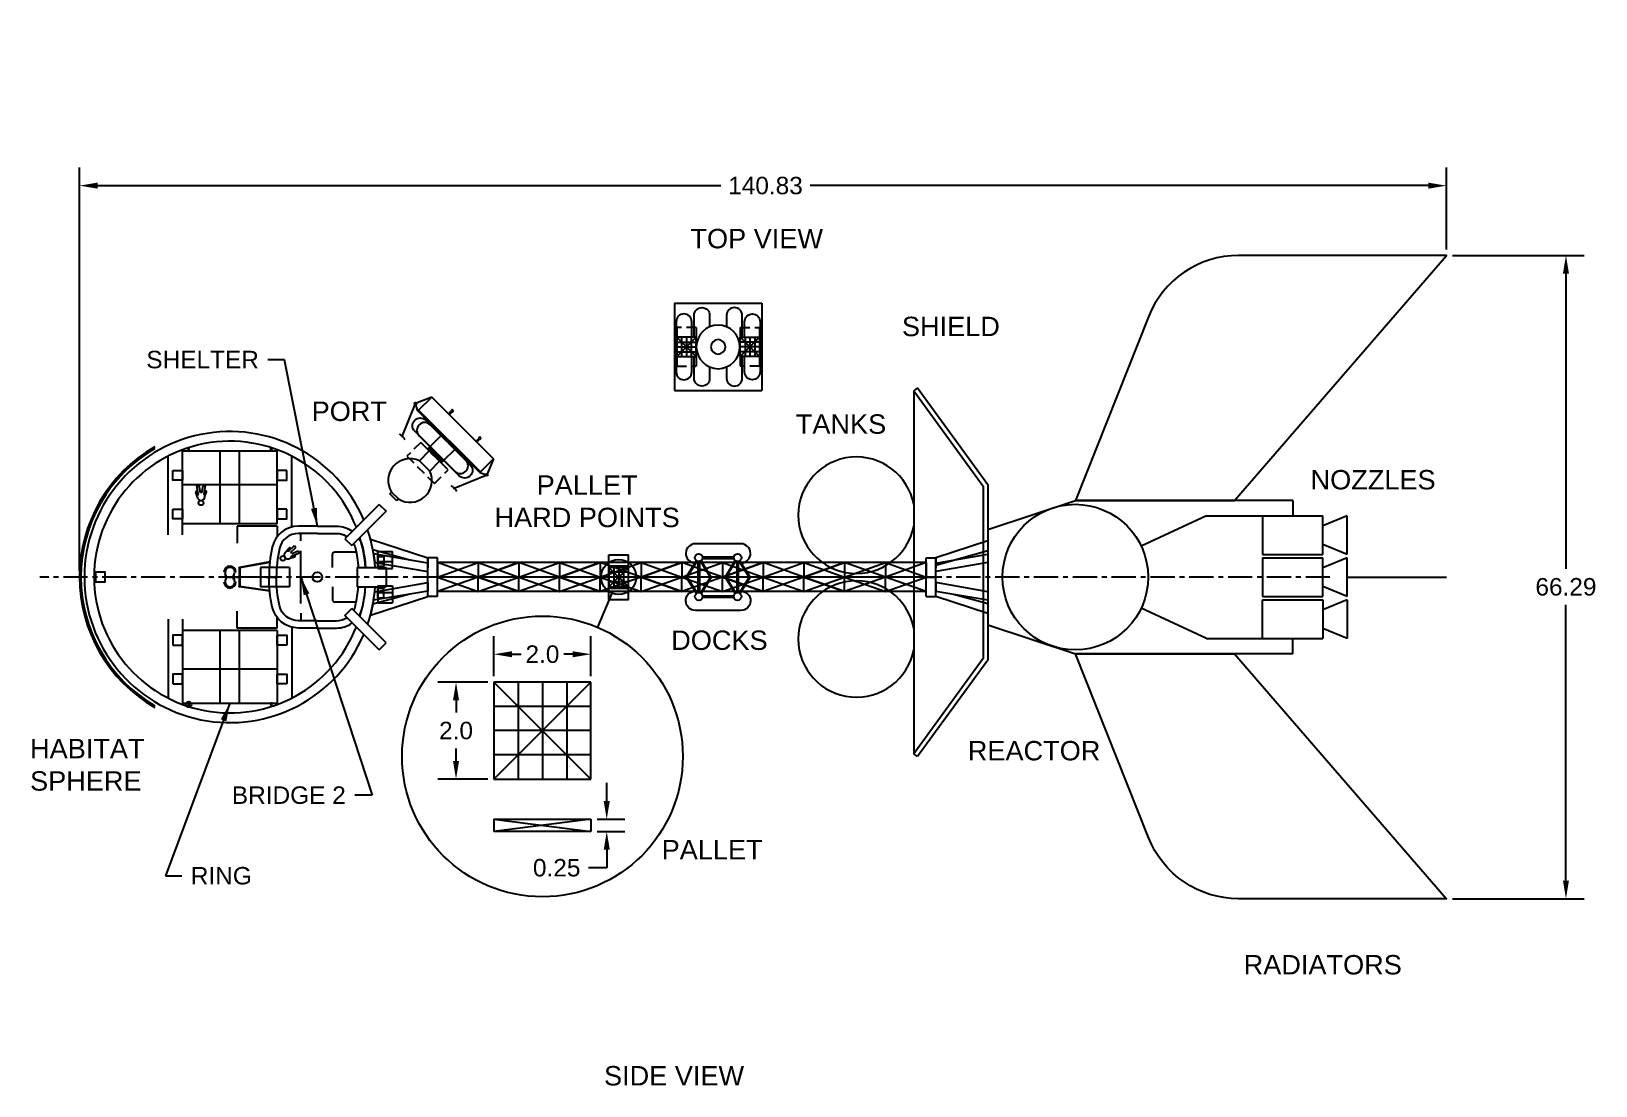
# Model space of a CAD drawing. Extents: x -551 to 377, y -175 to 369.
# Drawn here: x -5 to 156.2, y 48.9 to 157.6 of the extents above; entities that cross this region are included whole.
import ezdxf

# ---------------------------------------------------------------- set-up
doc = ezdxf.new("R2010")
doc.units = 0
doc.header["$LTSCALE"] = 2
doc.header["$MEASUREMENT"] = 0
doc.header["$PDMODE"] = 35
doc.linetypes.add('CENTER', pattern=[2, 1.25, -0.25, 0.25, -0.25])
doc.linetypes.add('DASHED', pattern=[0.75, 0.5, -0.25])
doc.layers.get('0').update_dxf_attribs({"color": 2, "linetype": 'CONTINUOUS'})
doc.layers.get('DEFPOINTS').update_dxf_attribs({"color": 2, "linetype": 'CONTINUOUS'})
for name, color, linetype in [('ARTICLES', 122, 'CONTINUOUS'), ('BAT', 6, 'CONTINUOUS'), ('BEARING', 1, 'CONTINUOUS'), ('CENTERLINE', 5, 'CENTER'), ('CREW', 7, 'CONTINUOUS'), ('DIM', 5, 'CONTINUOUS'), ('GEN', 30, 'CONTINUOUS'), ('HABITAT', 3, 'CONTINUOUS'), ('HATCH', 6, 'CONTINUOUS'), ('LANDER', 232, 'CONTINUOUS'), ('NOZZLE', 1, 'CONTINUOUS'), ('PALLET', 32, 'CONTINUOUS'), ('PARTITION', 252, 'CONTINUOUS'), ('RADIATORS', 1, 'CONTINUOUS'), ('REACTOR', 6, 'CONTINUOUS'), ('RING', 94, 'CONTINUOUS'), ('SHELTER', 50, 'CONTINUOUS'), ('SHIELDING', 132, 'CONTINUOUS'), ('STRUCTURE', 252, 'CONTINUOUS'), ('TANKS', 5, 'CONTINUOUS'), ('TEXT', 5, 'CONTINUOUS'), ('UTILITIES', 7, 'CONTINUOUS'), ('WHIPPLE', 60, 'CONTINUOUS')]:
    doc.layers.add(name, color=color, linetype=linetype)
doc.styles.get("Standard").update_dxf_attribs({"font": 'arial.ttf'})
doc.dimstyles.get("Standard").update_dxf_attribs({"dimscale": 10, "dimtxt": 0.18, "dimasz": 0.1875, "dimexe": 0.1875, "dimexo": 0.0625, "dimgap": 0.09375, "dimtad": 0, "dimtih": 1, "dimtoh": 1, "dimzin": 0, "dimtxsty": 'STANDARD', "dimcen": 0.09375, "dimazin": 3, "dimtfac": 1, "dimtdec": 4, "dimtofl": 0, "dimtmove": 0, "dimatfit": 3, "dimtolj": 1, "dimtzin": 0})

# ---------------------------------------------------------------- blocks, each defined once
blk = doc.blocks.new('*D2')
at = {"color": 0, "linetype": 'BYBLOCK'}
for p, q in [((-45.729235, 134.456813), (-32.161345, 134.456813)), ((-34.036345, 132.581813), (-34.036345, 102.158433)), ((-34.036345, 70.041997), (-34.036345, 98.44537)), ((-45.729235, 68.166997), (-32.161345, 68.166997))]:
    blk.add_line(p, q, dxfattribs=at)
for points in [[(-34.348845, 132.581813), (-33.723845, 132.581813), (-34.036345, 134.456813)], [(-34.348845, 70.041997), (-33.723845, 70.041997), (-34.036345, 68.166997)]]:
    blk.add_solid(points, dxfattribs=at)
at = {"layer": 'DEFPOINTS', "color": 0, "linetype": 'BYBLOCK'}
for p in [(-46.354235, 134.456813), (-46.354235, 68.166997), (-34.036345, 68.166997)]:
    blk.add_point(p, dxfattribs=at)
at = {"color": 0, "linetype": 'BYBLOCK', "insert": (-34.036345, 100.301902), "char_height": 1.8, "attachment_point": 5}
blk.add_mtext('\\A1;66.29', dxfattribs=at)
blk = doc.blocks.new('LANDER-SIDE-DOCK')
for p, q in [((-0.5, -0.556259), (0.5, -0.556259)), ((-0.5, -0.806259), (-0.5, -0.556259)), ((-0.5, -0.806259), (0.5, -0.806259)), ((0.5, -0.556259), (0.5, -0.806259)), ((-3.775457, -5.652533), (-5.196287, -9.012712)), ((-4.117768, -5.652533), (-4.117768, -5.513527)), ((-3.421904, -5.652533), (-4.117768, -5.652533)), ((-3.775457, -5.652533), (-3.775457, -5.513527)), ((-3.421904, -5.652533), (-3.421904, -5.513527)), ((-0.75, -5.12132), (-0.75, -6.5529)), ((-0.75, -5.12132), (0.75, -5.12132)), ((0.75, -5.12132), (0.75, -6.5529)), ((3.421904, -5.652533), (3.421904, -5.513527)), ((3.421904, -5.652533), (4.117768, -5.652533)), ((3.775457, -5.652533), (3.775457, -5.513527)), ((3.775457, -5.652533), (5.196287, -9.012712)), ((4.117768, -5.652533), (4.117768, -5.513527)), ((1, -6.5529), (-1, -6.8029)), ((-1, -6.5529), (1, -6.8029)), ((-1, -6.5529), (-1, -6.8029)), ((-1, -6.5529), (1, -6.5529)), ((-1, -6.8029), (-1, -8.6529)), ((-1, -6.8029), (1, -6.8029)), ((1, -6.5529), (1, -6.8029)), ((1, -6.8029), (1, -8.6529)), ((-4.5, -8.6529), (-5.196287, -9.012712)), ((-4.5, -10.6529), (-5.196287, -9.012712)), ((-4.5, -8.6529), (4.5, -8.6529)), ((-4.5, -10.6529), (-4.5, -8.6529)), ((-4.5, -8.7529), (4.5, -8.7529)), ((4.5, -10.6529), (4.5, -8.6529)), ((4.5, -8.6529), (5.196287, -9.012712)), ((4.5, -10.6529), (5.196287, -9.012712)), ((-4.5, -10.6529), (4.5, -10.6529)), ((-2.0625, -10.6529), (-2.0625, -11.074838)), ((-1.9375, -10.6529), (-1.9375, -11.074838)), ((1.9375, -10.6529), (1.9375, -11.074838)), ((2.0625, -10.6529), (2.0625, -11.074838))]:
    blk.add_line(p, q)
at = {"linetype": 'DASHED'}
blk.add_lwpolyline([(-2, -4.5529), (-2, -6.5529), (2, -6.5529), (2, -4.5529)], close=True, dxfattribs=at)
for points in [[(-3.25, -8.5279, -1), (-3.25, -6.9279), (3.25, -6.9279, -1), (3.25, -8.5279)], [(2.59, -8.5279, 1), (2.59, -6.9279), (-2.59, -6.9279, 1), (-2.59, -8.5279)]]:
    blk.add_lwpolyline(points, format="xyb", close=True)
for centre in [(-5.196287, -9.012712), (5.196287, -9.012712)]:
    blk.add_circle(centre, 0.1)
for centre, radius, start, end in [((0, -3), 2.25, 102.839588, 250.528779), ((0, -3), 2.25, 289.471221, 77.160412), ((-2, -11.1529), 0.1, 128.682187, 51.317813), ((2, -11.1529), 0.1, 128.682187, 51.317813)]:
    blk.add_arc(centre, radius, start, end)
at = {"layer": 'DIM', "char_height": 4.32, "attachment_point": 6}
for insert in [(212.272946, 142.639082), (205.730198, 137.177832), (206.680709, 129.809113), (200.13796, 124.347863)]:
    blk.add_mtext('\\A1;', dxfattribs=dict(at, insert=insert))
blk = doc.blocks.new('*D3')
at = {"color": 0, "linetype": 'BYBLOCK'}
for p, q in [((-187.187049, 101.936905), (-187.187049, 143.527365)), ((-46.354235, 135.081813), (-46.354235, 143.527365)), ((-185.312049, 141.652365), (-121.097949, 141.652365)), ((-48.229235, 141.652365), (-111.919811, 141.652365))]:
    blk.add_line(p, q, dxfattribs=at)
for points in [[(-185.312049, 141.964865), (-185.312049, 141.339865), (-187.187049, 141.652365)], [(-48.229235, 141.964865), (-48.229235, 141.339865), (-46.354235, 141.652365)]]:
    blk.add_solid(points, dxfattribs=at)
at = {"layer": 'DEFPOINTS', "color": 0, "linetype": 'BYBLOCK'}
for p in [(-46.354235, 141.652365), (-46.354235, 134.456813), (-187.187049, 101.311905)]:
    blk.add_point(p, dxfattribs=at)
at = {"color": 0, "linetype": 'BYBLOCK', "insert": (-116.50888, 141.652365), "char_height": 1.8, "attachment_point": 5}
blk.add_mtext('\\A1;140.83', dxfattribs=at)
blk = doc.blocks.new('PALLET-TOP')
for p, q in [((-1, 1), (1, -1)), ((-1, -1), (-1, 1)), ((1, 1), (-1, -1)), ((-1, 1), (1, 1)), ((-0.5, 1), (-0.5, -1)), ((0, 1), (0, -1)), ((0.5, 1), (0.5, -1)), ((1, 1), (1, -1)), ((-1, 0.5), (1, 0.5)), ((-1, 0), (1, 0)), ((-1, -0.5), (1, -0.5)), ((1, -1), (-1, -1))]:
    blk.add_line(p, q)
blk = doc.blocks.new('*D16')
at = {"color": 0, "linetype": 'BYBLOCK'}
for p, q in [((-145.112931, 90.490669), (-150.266762, 90.490669)), ((-148.391762, 88.615669), (-148.391762, 87.347201)), ((-148.391762, 82.365669), (-148.391762, 83.634138)), ((-145.112931, 80.490669), (-150.266762, 80.490669))]:
    blk.add_line(p, q, dxfattribs=at)
for points in [[(-148.704262, 88.615669), (-148.079262, 88.615669), (-148.391762, 90.490669)], [(-148.704262, 82.365669), (-148.079262, 82.365669), (-148.391762, 80.490669)]]:
    blk.add_solid(points, dxfattribs=at)
at = {"layer": 'DEFPOINTS', "color": 0, "linetype": 'BYBLOCK'}
for p in [(-144.487931, 90.490669), (-148.391762, 80.490669), (-144.487931, 80.490669)]:
    blk.add_point(p, dxfattribs=at)
at = {"color": 0, "linetype": 'BYBLOCK', "insert": (-148.391762, 85.490669), "char_height": 1.8, "attachment_point": 5}
blk.add_mtext('\\A1;2.0', dxfattribs=at)
blk = doc.blocks.new('BEARING-END-VIEW')
at = {"layer": 'BEARING'}
for p, q in [((-0.084949, -0.007134), (-0.075051, -0.007134)), ((-0.084949, -0.013286), (-0.084949, -0.007134)), ((-0.084949, -0.041714), (-0.084949, -0.047866)), ((-0.084949, -0.047866), (-0.075051, -0.047866)), ((-0.075051, -0.013286), (-0.075051, -0.007134)), ((-0.075051, -0.041714), (-0.075051, -0.047866)), ((-0.041678, -0.097499), (-0.041678, -0.112501)), ((-0.02, -0.097499), (-0.041678, -0.097499)), ((-0.02, -0.112501), (-0.041678, -0.112501)), ((0.02, -0.097499), (0.041678, -0.097499)), ((0.02, -0.112501), (0.041678, -0.112501)), ((0.041678, -0.097499), (0.041678, -0.112501)), ((0.075051, -0.013286), (0.075051, -0.007134)), ((0.084949, -0.007134), (0.075051, -0.007134)), ((0.075051, -0.041714), (0.075051, -0.047866)), ((0.084949, -0.047866), (0.075051, -0.047866)), ((0.084949, -0.013286), (0.084949, -0.007134)), ((0.084949, -0.041714), (0.084949, -0.047866))]:
    blk.add_line(p, q, dxfattribs=at)
at = {"layer": 'BEARING', "color": 7}
for p, q in [((-0.03, -0.055), (-0.025, -0.055)), ((0.025, -0.055), (0.03, -0.055))]:
    blk.add_line(p, q, dxfattribs=at)
for points in [[(0.03, -0.055), (0.03, 0), (-0.03, 0), (-0.03, -0.055)], [(0.025, -0.055), (0.025, -0.005), (-0.025, -0.005), (-0.025, -0.055)]]:
    blk.add_lwpolyline(points, dxfattribs=at)
at = {"layer": 'BEARING'}
for points in [[(-0.12, -0.041714), (-0.04, -0.041714, 0.414214), (-0.03, -0.031714), (-0.03, -0.023286, 0.414214), (-0.04, -0.013286), (-0.12, -0.013286, 0.414214), (-0.13, -0.023286), (-0.13, -0.031714, 0.414214)], [(-0.02, -0.015), (-0.02, -0.195, 0.414214), (-0.01, -0.205), (0.01, -0.205, 0.414214), (0.02, -0.195), (0.02, -0.015, 0.414214), (0.01, -0.005), (-0.01, -0.005, 0.414214)], [(0.12, -0.041714), (0.04, -0.041714, -0.414214), (0.03, -0.031714), (0.03, -0.023286, -0.414214), (0.04, -0.013286), (0.12, -0.013286, -0.414214), (0.13, -0.023286), (0.13, -0.031714, -0.414214)]]:
    blk.add_lwpolyline(points, format="xyb", close=True, dxfattribs=at)
at = {"layer": 'STRUCTURE'}
for p, q in [((-0.025, -0.218606), (-0.05, -0.288606)), ((-0.05, -0.288606), (0.05, -0.288606)), ((-0.025, -0.080632), (-0.025, -0.097499)), ((-0.025, -0.112501), (-0.025, -0.218606)), ((-0.025, -0.218606), (0.025, -0.218606)), ((0.02, -0.218606), (-0.02, -0.228606)), ((0.02, -0.238606), (-0.02, -0.228606)), ((0.02, -0.238606), (-0.02, -0.248606)), ((0.02, -0.258606), (-0.02, -0.248606)), ((0.02, -0.258606), (-0.02, -0.268606)), ((0.02, -0.278606), (-0.02, -0.268606)), ((0.02, -0.278606), (-0.02, -0.288606)), ((0.025, -0.080632), (0.025, -0.097499)), ((0.025, -0.112501), (0.025, -0.218606)), ((0.025, -0.218606), (0.05, -0.288606))]:
    blk.add_line(p, q, dxfattribs=at)
blk = doc.blocks.new('*D18')
at = {"color": 0, "linetype": 'BYBLOCK'}
for p, q in [((-132.863934, 78.224658), (-132.863934, 80.099658)), ((-133.862931, 76.349658), (-130.988934, 76.349658)), ((-133.862931, 75.099658), (-130.988934, 75.099658)), ((-132.863934, 73.224658), (-132.863934, 71.349658)), ((-132.863934, 71.349658), (-134.738934, 71.349658))]:
    blk.add_line(p, q, dxfattribs=at)
for points in [[(-133.176434, 78.224658), (-132.551434, 78.224658), (-132.863934, 76.349658)], [(-133.176434, 73.224658), (-132.551434, 73.224658), (-132.863934, 75.099658)]]:
    blk.add_solid(points, dxfattribs=at)
at = {"layer": 'DEFPOINTS', "color": 0, "linetype": 'BYBLOCK'}
for p in [(-134.487931, 76.349658), (-134.487931, 75.099658), (-132.863934, 75.099658)]:
    blk.add_point(p, dxfattribs=at)
at = {"color": 0, "linetype": 'BYBLOCK', "insert": (-138.020977, 71.349658), "char_height": 1.8, "attachment_point": 5}
blk.add_mtext('\\A1;0.25', dxfattribs=at)
blk = doc.blocks.new('CREW')
at = {"layer": 'CREW'}
for p, q in [((-0.4, 1.1), (-0.550495, 0.62512)), ((-0.303997, 0.840027), (-0.454492, 0)), ((-0.2, 0), (-0.454492, 0)), ((-0.412351, 0.60037), (-0.303997, 0.840027)), ((-0.074825, 0.707061), (-0.2, 0)), ((0.074825, 0.707061), (0.2, 0)), ((0.454492, 0), (0.2, 0)), ((0.412351, 0.60037), (0.303997, 0.840027)), ((0.303997, 0.840027), (0.454492, 0)), ((0.4, 1.1), (0.550495, 0.62512))]:
    blk.add_line(p, q, dxfattribs=at)
blk.add_circle((0, 1.75), 0.25, dxfattribs=at)
for centre, radius, start, end in [((-0.481423, 0.612745), 0.070172, 169.842925, 349.842925), ((0, 1.1), 0.4, 319.46356, 220.53644), ((0, 1.1), 0.4, 259.218627, 280.781373), ((0.481423, 0.612745), 0.070172, 190.157075, 10.157075)]:
    blk.add_arc(centre, radius, start, end, dxfattribs=at)
blk = doc.blocks.new('*D15')
at = {"color": 0, "linetype": 'BYBLOCK'}
for p, q in [((-144.487931, 91.115669), (-144.487931, 95.236353)), ((-134.487931, 91.115669), (-134.487931, 95.236353)), ((-142.612931, 93.361353), (-141.675431, 93.361353)), ((-136.362931, 93.361353), (-137.300431, 93.361353))]:
    blk.add_line(p, q, dxfattribs=at)
for points in [[(-142.612931, 93.673853), (-142.612931, 93.048853), (-144.487931, 93.361353)], [(-136.362931, 93.673853), (-136.362931, 93.048853), (-134.487931, 93.361353)]]:
    blk.add_solid(points, dxfattribs=at)
at = {"layer": 'DEFPOINTS', "color": 0, "linetype": 'BYBLOCK'}
for p in [(-134.487931, 93.361353), (-144.487931, 90.490669), (-134.487931, 90.490669)]:
    blk.add_point(p, dxfattribs=at)
at = {"color": 0, "linetype": 'BYBLOCK', "insert": (-139.487931, 93.361353), "char_height": 1.8, "attachment_point": 5}
blk.add_mtext('\\A1;2.0', dxfattribs=at)
blk = doc.blocks.new('LANDER-SIDE-VIEW')
at = {"layer": 'DIM', "char_height": 4.32, "attachment_point": 6}
for insert in [(212.272946, 142.639082), (205.730198, 137.177832), (206.680709, 129.809113), (200.13796, 124.347863)]:
    blk.add_mtext('\\A1;', dxfattribs=dict(at, insert=insert))
blk = doc.blocks.new('LANDER-FRONT-VIEW')
at = {"layer": 'DIM', "char_height": 4.32, "attachment_point": 6}
for insert in [(205.730198, 137.177832), (206.680709, 129.809113), (200.13796, 124.347863)]:
    blk.add_mtext('\\A1;', dxfattribs=dict(at, insert=insert))
blk = doc.blocks.new('LANDER-TOP-DOCK')
for p, q in [((-4.5, 4.5), (-4.5, -4.5)), ((-4.5, 4.5), (4.5, 4.5)), ((-2.5, 4.325), (2.59, 4.325)), ((-1, 4.27059), (1, 2.27059)), ((-1, 2.27059), (-1, 4.27059)), ((1, 4.27059), (-1, 2.27059)), ((-1, 4.27059), (1, 4.27059)), ((-1, 3.77059), (1, 3.77059)), ((-1, 3.27059), (1, 3.27059)), ((-0.5, 4.27059), (-0.5, 2.27059)), ((0, 4.27059), (0, 2.27059)), ((0.5, 4.27059), (0.5, 2.27059)), ((1, 4.27059), (1, 2.27059)), ((4.5, 4.5), (4.5, -4.5)), ((-1, 2.77059), (1, 2.77059)), ((1, 2.27059), (-1, 2.27059)), ((-1, -2.27059), (-1, -4.27059)), ((1, -4.27059), (-1, -2.27059)), ((-1, -4.27059), (1, -2.27059)), ((1, -2.27059), (-1, -2.27059)), ((-1, -2.77059), (1, -2.77059)), ((-0.5, -4.27059), (-0.5, -2.27059)), ((0, -4.27059), (0, -2.27059)), ((0.5, -4.27059), (0.5, -2.27059)), ((1, -4.27059), (1, -2.27059)), ((-4.5, -4.5), (4.5, -4.5)), ((-2.5, -4.325), (2.59, -4.325)), ((-1, -3.27059), (1, -3.27059)), ((-1, -3.77059), (1, -3.77059)), ((-1, -4.27059), (1, -4.27059))]:
    blk.add_line(p, q)
at = {"linetype": 'DASHED'}
for p, q in [((-2, 4.27059), (-1, 4.27059)), ((-2, 2.27059), (-2, 4.27059)), ((1, 4.27059), (2, 4.27059)), ((2, 4.27059), (2, 2.27059)), ((-2, 2.27059), (-1, 2.27059)), ((1, 2.27059), (2, 2.27059)), ((-2, -2.27059), (-1, -2.27059)), ((-2, -2.27059), (-2, -4.27059)), ((1, -2.27059), (2, -2.27059)), ((2, -4.27059), (2, -2.27059)), ((-2, -4.27059), (-1, -4.27059)), ((1, -4.27059), (2, -4.27059))]:
    blk.add_line(p, q, dxfattribs=at)
for points in [[(-1, 2.725), (-2.59, 2.725, -1), (-2.59, 4.325), (-2.5, 4.325)], [(2.5, 4.325), (2.59, 4.325, -1), (2.59, 2.725), (1, 2.725)], [(-1, 2.475), (-3.25, 2.475, 1), (-3.25, 0.875), (-2.07289, 0.875)], [(2.07289, 0.875), (3.25, 0.875, 1), (3.25, 2.475), (1, 2.475)], [(-1, -2.475), (-3.25, -2.475, -1), (-3.25, -0.875), (-2.07289, -0.875)], [(2.07289, -0.875), (3.25, -0.875, -1), (3.25, -2.475), (1, -2.475)], [(-1, -2.725), (-2.59, -2.725, 1), (-2.59, -4.325), (-2.5, -4.325)], [(2.5, -4.325), (2.59, -4.325, 1), (2.59, -2.725), (1, -2.725)]]:
    blk.add_lwpolyline(points, format="xyb")
for radius in [2.25, 0.75]:
    blk.add_circle((0, 0), radius)

msp = doc.modelspace()

# ---------------------------------------------------------------- linework, layer by layer
at = {"layer": 'ARTICLES'}
for points in [[(9.625, 112.311905), (10.625, 112.311905), (10.625, 111.311905), (9.625, 111.311905)], [(21.375, 112.311905), (20.375, 112.311905), (20.375, 111.311905), (21.375, 111.311905)], [(9.625, 108.311905), (10.625, 108.311905), (10.625, 107.311905), (9.625, 107.311905)], [(21.375, 108.311905), (20.375, 108.311905), (20.375, 107.311905), (21.375, 107.311905)], [(9.625, 94.311905), (10.625, 94.311905), (10.625, 95.311905), (9.625, 95.311905)], [(21.375, 94.311905), (20.375, 94.311905), (20.375, 95.311905), (21.375, 95.311905)], [(9.625, 90.311905), (10.625, 90.311905), (10.625, 91.311905), (9.625, 91.311905)], [(21.375, 90.311905), (20.375, 90.311905), (20.375, 91.311905), (21.375, 91.311905)]]:
    msp.add_lwpolyline(points, close=True, dxfattribs=at)
at = {"layer": 'BAT'}
for p, q in [((30.75, 103.433225), (30.75, 102.443276)), ((30.75, 103.433225), (31.35, 103.433225)), ((31.35, 103.433225), (31.35, 102.443276)), ((30.75, 102.86754), (31.35, 102.86754)), ((30.75, 102.443276), (31.35, 102.443276)), ((30.75, 99.190585), (30.75, 100.180534)), ((30.75, 100.180534), (31.35, 100.180534)), ((31.35, 99.190585), (31.35, 100.180534)), ((30.75, 99.75627), (31.35, 99.75627)), ((30.75, 99.190585), (31.35, 99.190585))]:
    msp.add_line(p, q, dxfattribs=at)
at = {"layer": 'CENTERLINE'}
msp.add_line((128.83819, 101.311905), (-4.087986, 101.311905), dxfattribs=at)
at = {"layer": 'CREW'}
for p, q in [((36.880391, 102.811905), (36.880391, 101.311905)), ((87.222096, 102.811905), (87.222096, 101.311905)), ((36.880391, 99.811905), (36.880391, 101.311905)), ((87.222096, 99.811905), (87.222096, 101.311905))]:
    msp.add_line(p, q, dxfattribs=at)
at = {"layer": 'DIM'}
msp.add_line((54.847546, 99.652736), (53.356676, 96.144542), dxfattribs=at)
for centre, radius in [((55.55264, 101.311905), 1.802776), ((47.699118, 82.831638), 14.465178), ((11.25, 88.190246), 0.288606)]:
    msp.add_circle(centre, radius, dxfattribs=at)
at = {"layer": 'GEN'}
for p, q in [((30.75, 102.195788), (30.75, 103.963555)), ((30.75, 103.963555), (32.25, 103.963555)), ((32.25, 102.195788), (32.25, 103.963555)), ((30.75, 102.902895), (32.25, 102.902895)), ((30.75, 102.195788), (32.25, 102.195788)), ((30.75, 100.428022), (30.75, 98.660255)), ((30.75, 100.428022), (32.25, 100.428022)), ((32.25, 100.428022), (32.25, 98.660255)), ((30.75, 99.720915), (32.25, 99.720915)), ((30.75, 98.660255), (32.25, 98.660255))]:
    msp.add_line(p, q, dxfattribs=at)
at = {"layer": 'HABITAT'}
for p, q in [((16.454434, 102.286905), (16.454434, 100.322567)), ((16.504434, 102.286905), (16.504434, 100.322567))]:
    msp.add_line(p, q, dxfattribs=at)
for centre in [(16.479434, 102.286905), (16.479434, 100.322567)]:
    msp.add_circle(centre, 0.025, dxfattribs=at)
for start, end in [(21.510834, 338.489166), (4.096044, 16.965429), (343.034571, 355.903956)]:
    msp.add_arc((15.5, 101.311905), 14, start, end, dxfattribs=at)
at = {"layer": 'HATCH'}
for p, q in [((30.886568, 108.807078), (31.593675, 108.099971)), ((27.351034, 105.271544), (28.058141, 104.564437)), ((18.651334, 102.311905), (18.651334, 100.311905)), ((21.651334, 102.311905), (21.651334, 100.311905)), ((28.598871, 102.311905), (28.598871, 100.311905)), ((28.598871, 102.311905), (28.598871, 100.311905)), ((31.598871, 102.311905), (31.598871, 100.311905)), ((27.351034, 97.352266), (28.058141, 98.059373)), ((30.886568, 93.816732), (31.593675, 94.523839))]:
    msp.add_line(p, q, dxfattribs=at)
msp.add_circle((24.514508, 101.311905), 0.5, dxfattribs=at)
at = {"layer": 'NOZZLE'}
for p, q in [((116.102098, 107.642032), (109.391023, 104.499458)), ((116.102098, 107.642032), (121.901049, 107.642032)), ((121.901049, 107.642032), (128.098951, 107.642032)), ((121.901049, 107.642032), (121.901049, 103.642032)), ((128.098951, 103.642032), (128.098951, 107.642032)), ((130.598951, 107.642032), (128.098951, 106.606498)), ((130.598951, 103.642032), (130.598951, 107.642032)), ((121.901049, 103.642032), (128.098951, 103.642032)), ((121.901049, 103.311905), (121.901049, 99.311905)), ((121.901049, 103.311905), (128.098951, 103.311905)), ((130.598951, 103.642032), (128.098951, 104.677566)), ((128.098951, 99.311905), (128.098951, 103.311905)), ((130.598951, 103.311905), (128.098951, 102.276371)), ((130.598951, 99.311905), (130.598951, 103.311905)), ((130.598951, 99.311905), (128.098951, 100.347439)), ((121.901049, 99.311905), (128.098951, 99.311905)), ((121.901049, 98.981778), (128.098951, 98.981778)), ((121.901049, 94.981778), (121.901049, 98.981778)), ((128.098951, 98.981778), (128.098951, 94.981778)), ((130.598951, 98.981778), (128.098951, 97.946244)), ((130.598951, 98.981778), (130.598951, 94.981778)), ((116.102098, 94.981778), (109.391023, 98.124352)), ((130.598951, 94.981778), (128.098951, 96.017312)), ((116.102098, 94.981778), (121.901049, 94.981778)), ((121.901049, 94.981778), (128.098951, 94.981778))]:
    msp.add_line(p, q, dxfattribs=at)
at = {"layer": 'PALLET'}
for p, q in [((42.699118, 76.349658), (52.699118, 75.099658)), ((52.699118, 76.349658), (42.699118, 75.099658)), ((42.699118, 76.349658), (52.699118, 76.349658)), ((42.699118, 76.349658), (42.699118, 75.099658)), ((52.699118, 76.349658), (52.699118, 75.099658)), ((52.699118, 75.099658), (42.699118, 75.099658))]:
    msp.add_line(p, q, dxfattribs=at)
at = {"layer": 'PARTITION'}
for p, q in [((9.125, 105.651877), (9.125, 113.776229)), ((14.5, 106.811905), (14.5, 114.311905)), ((16.5, 106.811905), (16.5, 114.311905)), ((21.875, 106.477987), (21.875, 113.776229)), ((20.375, 106.561905), (16.25, 106.561905)), ((16.25, 106.561905), (16.25, 104.811905)), ((20.375, 106.561905), (20.375, 105.495792)), ((20.375, 106.561905), (20.375, 105.495792)), ((22.807577, 105.033727), (22.807577, 105.811905)), ((22.807577, 98.598134), (22.807577, 104.025676)), ((26.062823, 102.311905), (26.062823, 103.62847)), ((28.508245, 103.87847), (26.312823, 103.87847)), ((26.062823, 100.311905), (26.062823, 98.99534)), ((28.508245, 98.74534), (26.312823, 98.74534)), ((9.125, 96.971933), (9.125, 88.847581)), ((9.125, 96.971933), (9.125, 88.847581)), ((16.25, 96.061905), (16.25, 97.811905)), ((20.375, 96.061905), (20.375, 97.128018)), ((22.807577, 97.590083), (22.807577, 96.811905)), ((14.5, 88.311905), (14.5, 95.811905)), ((20.375, 96.061905), (16.25, 96.061905)), ((16.5, 88.311905), (16.5, 95.811905)), ((21.875, 96.145823), (21.875, 88.847581)), ((21.875, 96.145823), (21.875, 88.847581))]:
    msp.add_line(p, q, dxfattribs=at)
for centre, start, end in [((26.312823, 103.62847), 90, 180), ((26.312823, 98.99534), 180, 270)]:
    msp.add_arc(centre, 0.25, start, end, dxfattribs=at)
at = {"layer": 'RADIATORS'}
msp.add_line((130.598951, 101.311905), (140.832814, 101.311905), dxfattribs=at)
for points in [[(110.12526, 128.140606), (102.621804, 109.204202), (118.993054, 109.204202), (140.832814, 134.456813), (119.422016, 134.456813, 0.307565)], [(110.12526, 74.483204), (102.621804, 93.419608), (118.993054, 93.419608), (140.832814, 68.166997), (119.422016, 68.166997, -0.307565)]]:
    msp.add_lwpolyline(points, format="xyb", close=True, dxfattribs=at)
at = {"layer": 'REACTOR'}
msp.add_circle((102.602098, 101.311905), 7.5, dxfattribs=at)
at = {"layer": 'RING'}
for p, q in [((10.625, 110.811905), (10.625, 114.311905)), ((10.625, 114.311905), (20.375, 114.311905)), ((20.375, 110.811905), (20.375, 114.311905)), ((20.375, 110.811905), (10.625, 110.811905)), ((10.625, 105.651877), (10.625, 110.811905)), ((20.375, 106.811905), (20.375, 110.811905)), ((20.375, 106.811905), (20.375, 110.811905)), ((20.375, 106.811905), (10.625, 106.811905)), ((15.125, 101.311905), (15.02, 101.671905)), ((15.125, 101.061905), (15.125, 101.561905)), ((15.875, 101.311905), (15.98, 101.671905)), ((15.875, 101.061905), (15.875, 101.561905)), ((15.125, 101.311905), (15.02, 100.951905)), ((15.125, 101.311905), (15.875, 101.311905)), ((15.875, 101.311905), (15.98, 100.951905)), ((10.625, 96.971933), (10.625, 91.811905)), ((20.375, 95.811905), (10.625, 95.811905)), ((20.375, 95.811905), (20.375, 91.811905)), ((10.625, 91.811905), (10.625, 88.311905)), ((20.375, 91.811905), (10.625, 91.811905)), ((20.375, 91.811905), (20.375, 88.311905)), ((10.625, 88.311905), (20.375, 88.311905))]:
    msp.add_line(p, q, dxfattribs=at)
for centre, start, end in [((15.5, 101.811905), 343.739795, 196.260205), ((15.5, 100.811905), 163.739795, 16.260205)]:
    msp.add_arc(centre, 0.5, start, end, dxfattribs=at)
at = {"layer": 'SHELTER'}
for p, q in [((30.886568, 108.807078), (27.351034, 105.271544)), ((31.593675, 108.099971), (28.058141, 104.564437)), ((21.651334, 102.311905), (18.651334, 102.311905)), ((28.598871, 102.311905), (31.598871, 102.311905)), ((21.651334, 100.311905), (18.651334, 100.311905)), ((28.598871, 100.311905), (31.598871, 100.311905)), ((30.886568, 93.816732), (27.351034, 97.352266)), ((31.593675, 94.523839), (28.058141, 98.059373))]:
    msp.add_line(p, q, dxfattribs=at)
for points in [[(24.514508, 105.811905), (22.549172, 105.811905, 0.351768), (20.596423, 104.244073, 0.054504), (20.275839, 101.311905)], [(24.514508, 105.811905), (26.479843, 105.811905, -0.133972), (27.495596, 105.534765, -0.065543)], [(25.014508, 105.811905), (26.479843, 105.811905, -0.144958), (27.568888, 105.489398, -0.144958)], [(28.245326, 104.751622, -0.067936), (28.432593, 104.244073, -0.036026), (28.716279, 102.311905)], [(24.514508, 96.811905), (22.549172, 96.811905, -0.351768), (20.596423, 98.379737, -0.054504), (20.275839, 101.311905)], [(28.245326, 97.872188, 0.067936), (28.432593, 98.379737, 0.036026), (28.716279, 100.311905)], [(24.514508, 96.811905), (26.479843, 96.811905, 0.144958), (27.568888, 97.134412, 0.144958)]]:
    msp.add_lwpolyline(points, format="xyb", dxfattribs=at)
at = {"layer": 'SHIELDING'}
for p, q in [((86.355924, 120.810605), (85.951556, 120.516519)), ((85.951556, 120.516519), (85.951556, 83.107291)), ((86.355924, 82.813205), (85.951556, 83.107291))]:
    msp.add_line(p, q, dxfattribs=at)
for points in [[(85.951556, 120.516519), (93.093524, 110.696313), (93.093524, 92.927497), (85.951556, 83.107291)], [(86.355924, 120.810605), (93.593524, 110.858905), (93.593524, 92.764905), (86.355924, 82.813205)]]:
    msp.add_lwpolyline(points, dxfattribs=at)
for points in [[(24.514508, 106.561905), (22.549172, 106.561905, 0.351768), (19.864142, 104.406136, 0.054504), (19.525839, 101.311905)], [(24.514508, 106.561905), (26.479843, 106.561905, -0.159714), (28.107775, 106.028285, -0.159714)], [(28.792931, 105.299227, -0.088641), (29.164874, 104.406136, -0.036026), (29.46424, 102.367176)], [(24.514508, 96.061905), (22.549172, 96.061905, -0.351768), (19.864142, 98.217674, -0.054504), (19.525839, 101.311905)], [(28.792931, 97.324583, 0.088641), (29.164874, 98.217674, 0.036026), (29.46424, 100.256634)], [(24.514508, 96.061905), (26.479843, 96.061905, 0.159714), (28.107775, 96.595525, 0.159714)]]:
    msp.add_lwpolyline(points, format="xyb", dxfattribs=at)
for start, end in [(23.160741, 336.839259), (3.822554, 18.980909), (341.019091, 356.177446)]:
    msp.add_arc((15.5, 101.311905), 15, start, end, dxfattribs=at)
at = {"layer": 'STRUCTURE'}
for p, q in [((93.593524, 106.216189), (102.621804, 109.204202)), ((93.593524, 106.216189), (102.621804, 109.204202)), ((125, 109.204202), (102.621804, 109.204202)), ((125, 109.204202), (125, 107.642032)), ((93.593524, 106.216189), (93.593524, 96.407621)), ((35.87591, 99.311905), (35.87591, 103.311905)), ((36.87591, 103.311905), (35.87591, 103.311905)), ((36.87591, 99.311905), (36.87591, 103.311905)), ((54.55264, 99.002504), (54.55264, 103.621306)), ((54.55264, 103.621306), (56.55264, 103.621306)), ((56.55264, 99.002504), (56.55264, 103.621306)), ((63.406483, 103.388702), (63.414009, 103.388702)), ((63.406483, 103.235108), (63.414009, 103.235108)), ((63.725302, 103.70752), (63.725302, 103.699995)), ((63.878895, 103.70752), (63.878895, 103.699995)), ((64.190188, 103.388702), (67.414009, 103.388702)), ((64.190188, 103.235108), (67.414009, 103.235108)), ((68.190188, 103.388702), (68.197713, 103.388702)), ((68.190188, 103.235108), (68.197713, 103.235108)), ((87.217615, 99.311905), (87.217615, 103.311905)), ((87.217615, 103.311905), (88.217615, 103.311905)), ((88.217615, 99.311905), (88.217615, 103.311905)), ((19.610666, 102.86824), (16.479434, 102.311905)), ((19.605185, 102.817266), (16.479434, 102.261905)), ((87.222096, 102.811905), (36.880391, 102.811905)), ((41.075533, 101.311905), (36.880391, 102.811905)), ((36.880391, 101.311905), (41.075533, 102.811905)), ((41.075533, 101.311905), (45.270675, 102.811905)), ((45.270675, 102.811905), (41.075533, 101.311905)), ((41.075533, 102.811905), (45.270675, 101.311905)), ((41.075533, 102.811905), (41.075533, 101.311905)), ((45.270675, 101.311905), (49.465817, 102.811905)), ((49.465817, 101.311905), (45.270675, 102.811905)), ((45.270675, 101.311905), (49.465817, 102.811905)), ((45.270675, 102.811905), (45.270675, 101.311905)), ((49.465817, 101.311905), (53.66096, 102.811905)), ((53.66096, 102.811905), (49.465817, 101.311905)), ((49.465817, 102.811905), (53.66096, 101.311905)), ((49.465817, 102.811905), (49.465817, 101.311905)), ((53.66096, 102.811905), (53.66096, 101.311905)), ((53.66096, 101.311905), (57.856102, 102.811905)), ((57.856102, 101.311905), (53.66096, 102.811905)), ((53.66096, 101.311905), (57.856102, 102.811905)), ((54.55264, 102.466606), (56.55264, 102.466606)), ((57.856102, 101.311905), (62.051244, 102.811905)), ((62.051244, 102.811905), (57.856102, 101.311905)), ((57.856102, 102.811905), (62.051244, 101.311905)), ((57.856102, 102.811905), (57.856102, 101.311905)), ((62.051244, 101.311905), (66.246386, 102.811905)), ((66.246386, 101.311905), (62.051244, 102.811905)), ((62.051244, 101.311905), (66.246386, 102.811905)), ((62.051244, 102.811905), (62.051244, 101.311905)), ((62.51348, 101.311905), (63.560531, 102.998605)), ((62.607641, 101.311905), (63.6285, 102.956412)), ((63.725302, 102.923815), (63.725302, 99.699995)), ((63.878895, 102.923815), (63.878895, 99.699995)), ((64.996555, 101.311905), (63.975696, 102.956412)), ((65.090716, 101.311905), (64.043665, 102.998605)), ((66.246386, 101.311905), (70.441528, 102.811905)), ((70.441528, 102.811905), (66.246386, 101.311905)), ((66.246386, 102.811905), (70.441528, 101.311905)), ((66.246386, 102.811905), (66.246386, 101.311905)), ((66.51348, 101.311905), (67.560531, 102.998605)), ((66.607641, 101.311905), (67.6285, 102.956412)), ((67.725302, 102.923815), (67.725302, 99.699995)), ((67.878895, 102.923815), (67.878895, 99.699995)), ((68.996555, 101.311905), (67.975696, 102.956412)), ((69.090716, 101.311905), (68.043665, 102.998605)), ((70.441528, 101.311905), (74.63667, 102.811905)), ((74.63667, 101.311905), (70.441528, 102.811905)), ((70.441528, 101.311905), (74.63667, 102.811905)), ((70.441528, 102.811905), (70.441528, 101.311905)), ((74.63667, 101.311905), (78.831812, 102.811905)), ((78.831812, 102.811905), (74.63667, 101.311905)), ((74.63667, 102.811905), (78.831812, 101.311905)), ((74.63667, 102.811905), (74.63667, 101.311905)), ((78.831812, 101.311905), (83.026954, 102.811905)), ((78.831812, 102.811905), (78.831812, 101.311905)), ((83.026954, 101.311905), (78.831812, 102.811905)), ((78.831812, 101.311905), (83.026954, 102.811905)), ((87.222096, 102.811905), (83.026954, 101.311905)), ((83.026954, 102.811905), (87.222096, 101.311905)), ((83.026954, 102.811905), (83.026954, 101.311905)), ((19.595914, 99.896987), (16.479434, 100.347567)), ((19.601044, 99.846245), (16.479434, 100.297567)), ((36.87591, 101.311905), (35.87591, 101.311905)), ((87.222096, 101.311905), (36.880391, 101.311905)), ((87.222096, 101.311905), (36.880391, 101.311905)), ((41.075533, 101.311905), (36.880391, 99.811905)), ((36.880391, 101.311905), (41.075533, 99.811905)), ((41.075533, 99.811905), (41.075533, 101.311905)), ((41.075533, 101.311905), (45.270675, 99.811905)), ((45.270675, 99.811905), (41.075533, 101.311905)), ((41.075533, 99.811905), (45.270675, 101.311905)), ((45.270675, 101.311905), (49.465817, 99.811905)), ((49.465817, 101.311905), (45.270675, 99.811905)), ((45.270675, 101.311905), (49.465817, 99.811905)), ((45.270675, 99.811905), (45.270675, 101.311905)), ((49.465817, 101.311905), (53.66096, 99.811905)), ((53.66096, 99.811905), (49.465817, 101.311905)), ((49.465817, 99.811905), (53.66096, 101.311905)), ((49.465817, 99.811905), (49.465817, 101.311905)), ((53.66096, 99.811905), (53.66096, 101.311905)), ((53.66096, 101.311905), (57.856102, 99.811905)), ((57.856102, 101.311905), (53.66096, 99.811905)), ((53.66096, 101.311905), (57.856102, 99.811905)), ((54.55264, 100.157204), (56.55264, 100.157204)), ((57.856102, 101.311905), (62.051244, 99.811905)), ((62.051244, 99.811905), (57.856102, 101.311905)), ((57.856102, 99.811905), (62.051244, 101.311905)), ((57.856102, 99.811905), (57.856102, 101.311905)), ((62.051244, 99.811905), (62.051244, 101.311905)), ((62.051244, 101.311905), (66.246386, 99.811905)), ((66.246386, 101.311905), (62.051244, 99.811905)), ((62.051244, 101.311905), (66.246386, 99.811905)), ((62.51348, 101.311905), (63.560531, 99.625205)), ((62.607641, 101.311905), (63.6285, 99.667398)), ((64.996555, 101.311905), (63.975696, 99.667398)), ((65.090716, 101.311905), (64.043665, 99.625205)), ((66.246386, 101.311905), (70.441528, 99.811905)), ((70.441528, 99.811905), (66.246386, 101.311905)), ((66.246386, 99.811905), (70.441528, 101.311905)), ((66.246386, 99.811905), (66.246386, 101.311905)), ((66.51348, 101.311905), (67.560531, 99.625205)), ((66.607641, 101.311905), (67.6285, 99.667398)), ((68.996555, 101.311905), (67.975696, 99.667398)), ((69.090716, 101.311905), (68.043665, 99.625205)), ((70.441528, 101.311905), (74.63667, 99.811905)), ((74.63667, 101.311905), (70.441528, 99.811905)), ((70.441528, 101.311905), (74.63667, 99.811905)), ((70.441528, 99.811905), (70.441528, 101.311905)), ((74.63667, 99.811905), (74.63667, 101.311905)), ((74.63667, 101.311905), (78.831812, 99.811905)), ((78.831812, 99.811905), (74.63667, 101.311905)), ((74.63667, 99.811905), (78.831812, 101.311905)), ((78.831812, 101.311905), (83.026954, 99.811905)), ((83.026954, 101.311905), (78.831812, 99.811905)), ((78.831812, 101.311905), (83.026954, 99.811905)), ((78.831812, 99.811905), (78.831812, 101.311905)), ((87.222096, 99.811905), (83.026954, 101.311905)), ((83.026954, 99.811905), (87.222096, 101.311905)), ((83.026954, 99.811905), (83.026954, 101.311905)), ((87.217615, 101.311905), (88.217615, 101.311905)), ((36.87591, 99.311905), (35.87591, 99.311905)), ((87.222096, 99.811905), (36.880391, 99.811905)), ((54.55264, 99.002504), (56.55264, 99.002504)), ((63.725302, 98.923815), (63.725302, 98.91629)), ((63.878895, 98.923815), (63.878895, 98.91629)), ((64.190188, 99.388702), (67.414009, 99.388702)), ((64.190188, 99.235108), (67.414009, 99.235108)), ((87.217615, 99.311905), (88.217615, 99.311905)), ((93.593524, 96.407621), (102.621804, 93.419608)), ((93.593524, 96.407621), (102.621804, 93.419608)), ((125, 93.419608), (125, 94.981778)), ((125, 93.419608), (102.621804, 93.419608))]:
    msp.add_line(p, q, dxfattribs=at)
for points in [[(34.037086, 103.060054), (30.236322, 104.112053), (29.98193, 105.220063), (35.87591, 103.311905), (35.87591, 102.274307)], [(93.593524, 105.05234), (88.217615, 103.311905), (88.217615, 102.274307)], [(88.217615, 102.551093), (93.593524, 104.03907)], [(93.593524, 102.819444), (88.217615, 101.878892), (88.217615, 102.744918), (93.593524, 103.666236)], [(34.037086, 99.563756), (30.236322, 98.511757), (29.98193, 97.403747), (35.87591, 99.311905), (35.87591, 100.349503)], [(93.593524, 99.804366), (88.217615, 100.744918), (88.217615, 99.878892), (93.593524, 98.957574)], [(93.593524, 97.57147), (88.217615, 99.311905), (88.217615, 100.349503)], [(90.056438, 99.563756), (93.593524, 98.58474)]]:
    msp.add_lwpolyline(points, dxfattribs=at)
for points in [[(35.87591, 101.878892), (35.87591, 102.744918), (30.308842, 103.698997), (30.422679, 102.832971)], [(35.87591, 100.744918), (35.87591, 99.878892), (30.308842, 98.924813), (30.422679, 99.790839)]]:
    msp.add_lwpolyline(points, close=True, dxfattribs=at)
for centre in [(63.802098, 103.311905), (67.802098, 103.311905), (63.802098, 99.311905), (67.802098, 99.311905)]:
    msp.add_circle(centre, 0.395615, dxfattribs=at)
for centre, start, end in [((15.5, 101.811905), 0, 180), ((15.5, 100.811905), 180, 0)]:
    msp.add_arc(centre, 0.625, start, end, dxfattribs=at)
at = {"layer": 'TANKS'}
for points in [[(68.197431, 102.750903, 0.970119), (68.136804, 104.749063), (63.467392, 104.749063, 0.970119), (63.406765, 102.750903, 0.970119)], [(68.197431, 99.872907, -0.970119), (68.136804, 97.874747), (63.467392, 97.874747, -0.970119), (63.406765, 99.872907)]]:
    msp.add_lwpolyline(points, format="xyb", dxfattribs=at)
for centre in [(80.051556, 107.69107), (80.051556, 94.93274)]:
    msp.add_arc(centre, 6, 10.475314, 349.524686, dxfattribs=at)
at = {"layer": 'UTILITIES'}
for p, q in [((16.125, 101.311905), (16.504434, 101.311905)), ((16.125, 101.311905), (16.442034, 101.311905)), ((18.357292, 101.311905), (16.125, 101.311905)), ((19.22019, 101.311905), (20.411224, 101.311905))]:
    msp.add_line(p, q, dxfattribs=at)
msp.add_lwpolyline([(1.633931, 101.811905), (1.633931, 100.811905), (2.633931, 100.811905), (2.633931, 101.811905)], close=True, dxfattribs=at)
at = {"layer": 'WHIPPLE'}
for radius, start, end in [(15.5, 120, 240), (15.35, 120.323785, 239.676215)]:
    msp.add_arc((15.5, 101.311905), radius, start, end, dxfattribs=at)

# ---------------------------------------------------------------- block references
at = {"layer": 'BEARING', "rotation": 180}
msp.add_blockref('BEARING-END-VIEW', (11.25, 114.311905), dxfattribs=at)
at = {"layer": 'BEARING', "xscale": -1, "rotation": 180}
msp.add_blockref('BEARING-END-VIEW', (19.75, 114.311905), dxfattribs=at)
at = {"layer": 'BEARING', "xscale": -1}
msp.add_blockref('BEARING-END-VIEW', (11.25, 88.311905), dxfattribs=at)
at = {"layer": 'BEARING'}
msp.add_blockref('BEARING-END-VIEW', (19.75, 88.311905), dxfattribs=at)
at = {"layer": 'CREW'}
for p, rotation in [((12.536899, 110.718754), 179.556757), ((22.415286, 104.201309), 123.278485)]:
    msp.add_blockref('CREW', p, dxfattribs=dict(at, rotation=rotation))
at = {"layer": 'LANDER', "rotation": 135}
msp.add_blockref('LANDER-SIDE-DOCK', (31.934712, 109.148115), dxfattribs=at)
at = {"layer": 'LANDER', "xscale": -1}
for name, p in [('LANDER-SIDE-DOCK', (229.377302, 14.922409)), ('LANDER-FRONT-VIEW', (202.842881, -29.503626)), ('LANDER-SIDE-VIEW', (222.244241, -29.503626))]:
    msp.add_blockref(name, p, dxfattribs=at)
at = {"layer": 'LANDER', "xscale": -1, "rotation": 90}
msp.add_blockref('LANDER-TOP-DOCK', (65.802098, 125.03993), dxfattribs=at)
at = {"layer": 'PALLET', "xscale": -1}
msp.add_blockref('PALLET-TOP', (55.55264, 101.311905), dxfattribs=at)
at = {"layer": 'PALLET', "xscale": -5, "yscale": 5, "zscale": 5}
msp.add_blockref('PALLET-TOP', (47.699118, 85.490669), dxfattribs=at)

# ---------------------------------------------------------------- texts
at = {"layer": 'DIM', "char_height": 1.8}
for s, insert, attachment_point in [('\\A1;SHELTER', (18.483132, 123.717532), 6), ('\\A1;BRIDGE 2', (27.436055, 78.829323), 6), ('\\A1;RING', (11.467197, 70.523691), 4)]:
    msp.add_mtext(s, dxfattribs=dict(at, insert=insert, attachment_point=attachment_point))
at = {"layer": 'TEXT', "char_height": 2}
for s, insert, width, attachment_point in [('TOP VIEW', (69.775777, 136.183516), 40.29, 5), ('SHIELD', (84.736097, 128.141404), 21.62, 1), ('PORT', (27.798672, 118.386462), 40.29, 5), ('TANKS', (73.801925, 118.081381), 21.621038, 1), ('PALLET\\PHARD POINTS', (52.302176, 109.114319), 21.62, 5), ('NOZZLES', (126.838539, 112.345927), 21.62, 1), ('DOCKS', (65.931529, 94.793316), 21.62, 5), ('HABITAT SPHERE', (-5.093378, 84.638512), 21.621038, 1), ('REACTOR', (91.522611, 84.421601), 21.62, 1), ('PALLET', (65.179721, 73.223173), 21.62, 5), ('RADIATORS', (119.945932, 62.363082), 21.62, 1), ('SIDE VIEW', (61.258281, 49.909798), 40.29, 5)]:
    msp.add_mtext(s, dxfattribs=dict(at, insert=insert, width=width, attachment_point=attachment_point))

# ---------------------------------------------------------------- dimensions: what is measured, and where the dimension line sits
at = {"layer": 'DIM'}
dim = msp.add_linear_dim(base=(140.832814, 141.652365), p1=(0, 101.311905), p2=(140.832814, 134.456813), dimstyle='STANDARD', dxfattribs=at)
dim.commit()
dim.dimension.update_dxf_attribs({"geometry": '*D3', "text_midpoint": (70.678169, 141.652365), "dimtype": 128, "insert": (187.187049, 0)})
dim = msp.add_linear_dim(base=(153.150704, 68.166997), p1=(140.832814, 134.456813), p2=(140.832814, 68.166997), angle=270, dimstyle='STANDARD', dxfattribs=at)
dim.commit()
dim.dimension.update_dxf_attribs({"geometry": '*D2', "text_midpoint": (153.150704, 100.301902), "dimtype": 128, "insert": (187.187049, 0)})
dim = msp.add_linear_dim(base=(52.699118, 93.361353), p1=(42.699118, 90.490669), p2=(52.699118, 90.490669), text='2.0', dimstyle='STANDARD', override={"dimdec": 4}, dxfattribs=at)
dim.commit()
dim.dimension.update_dxf_attribs({"geometry": '*D15', "text_midpoint": (47.699118, 93.361353), "dimtype": 128, "insert": (187.187049, 0)})
dim = msp.add_linear_dim(base=(38.795287, 80.490669), p1=(42.699118, 90.490669), p2=(42.699118, 80.490669), angle=270, text='2.0', dimstyle='STANDARD', override={"dimdec": 4}, dxfattribs=at)
dim.commit()
dim.dimension.update_dxf_attribs({"geometry": '*D16', "text_midpoint": (38.795287, 85.490669), "insert": (187.187049, 0)})
dim = msp.add_linear_dim(base=(54.323115, 75.099658), p1=(52.699118, 76.349658), p2=(52.699118, 75.099658), angle=90, text='0.25', dimstyle='STANDARD', dxfattribs=at)
dim.commit()
dim.dimension.update_dxf_attribs({"geometry": '*D18', "text_midpoint": (49.166072, 71.349658), "insert": (187.187049, 0)})

# ---------------------------------------------------------------- leaders
at = {"layer": 'DIM', "annotation_type": 0, "has_hookline": 1, "hookline_direction": 1}
for points, text_width in [([(24.514508, 106.561905), (21.134902, 123.717532), (19.420632, 123.717532)], 11.453206), ([(22.807577, 101.311905), (30.162094, 78.829323), (28.373555, 78.829323)], 11.421282), ([(15.5, 88.311905), (8.866856, 70.523691), (10.529697, 70.523691)], 5.931651)]:
    msp.add_leader(points, dimstyle='STANDARD', dxfattribs=dict(at, text_width=text_width))

doc.saveas('drawing.dxf')
